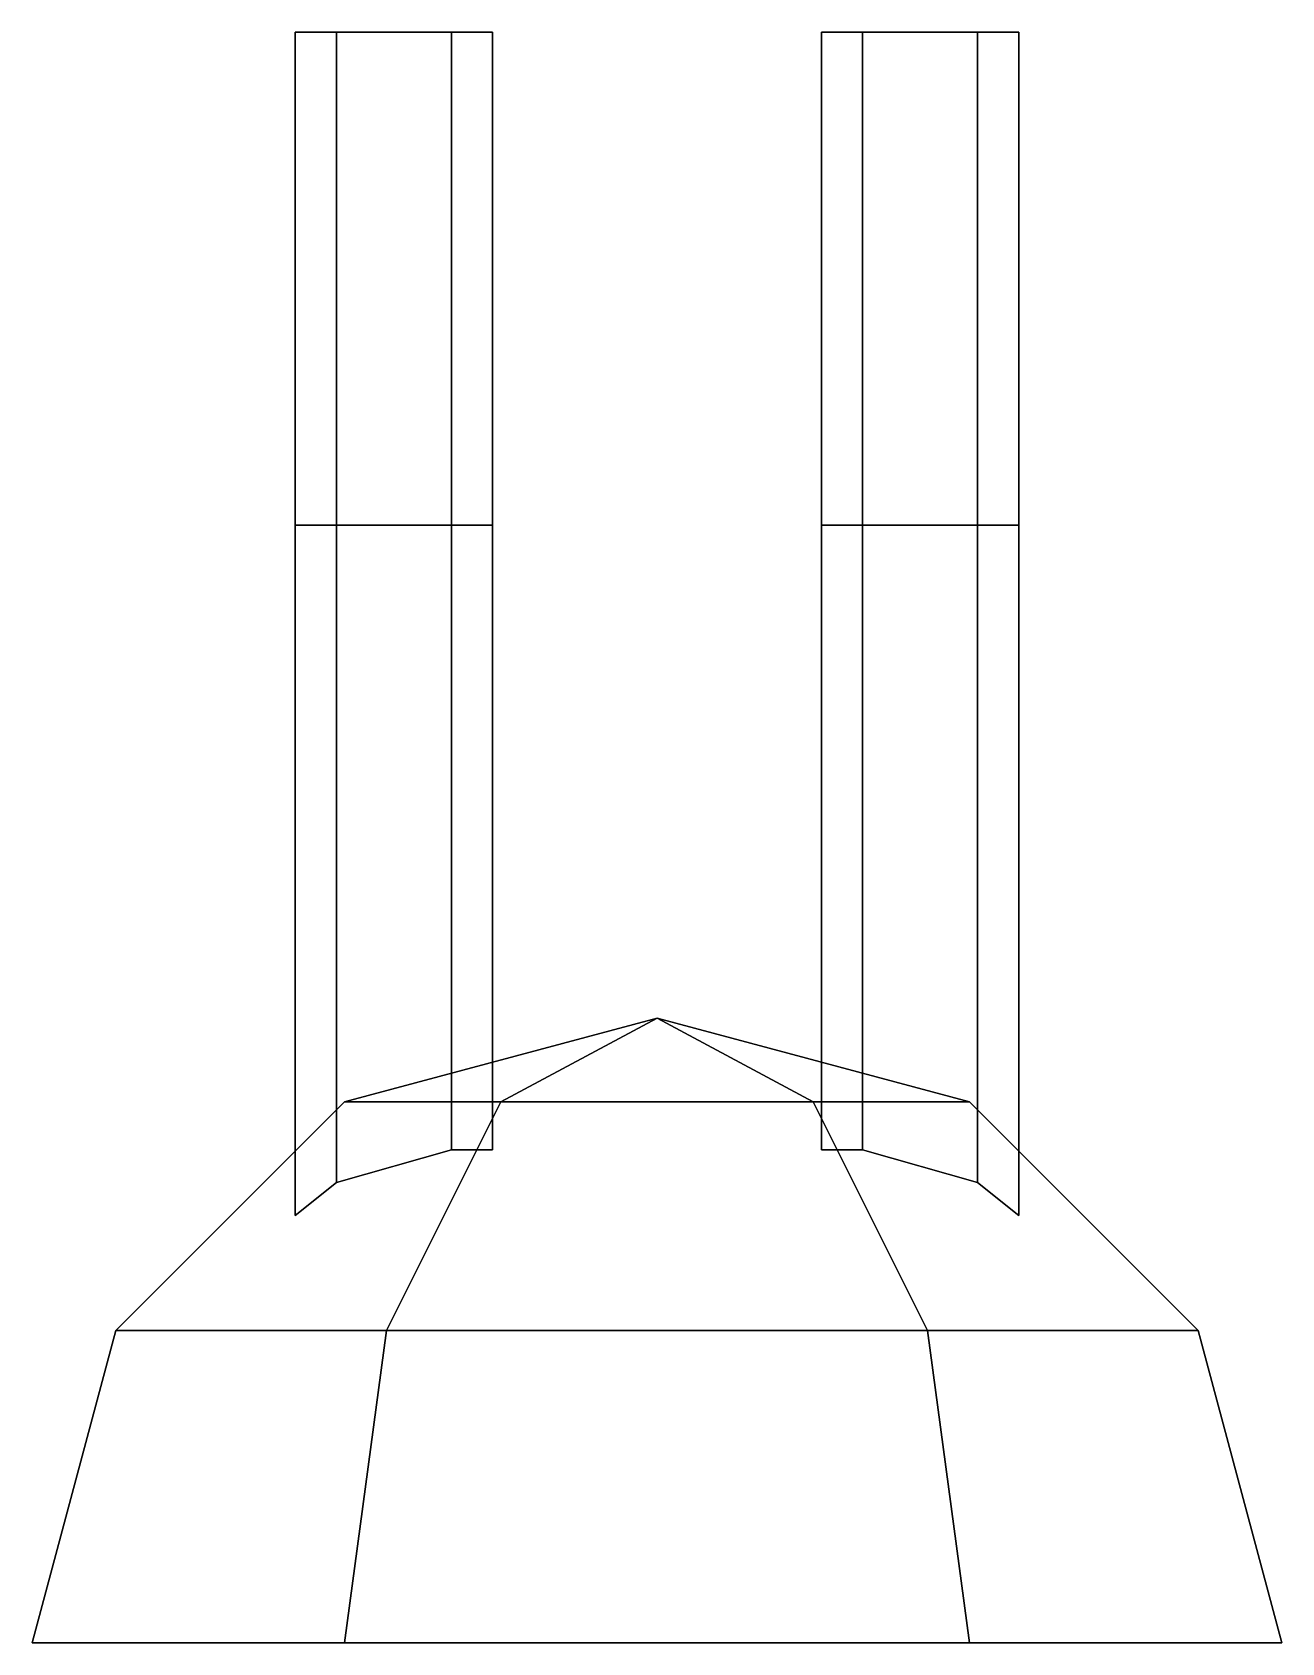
# Model space of a CAD drawing. Extents: x -0.19 to 0.19, y 0 to 0.49.
import ezdxf

# ---------------------------------------------------------------- set-up
doc = ezdxf.new("R2010")
doc.units = 0
doc.layers.add('GUN', color=1, linetype='CONTINUOUS')
doc.layers.add('SLEEVE', color=5, linetype='CONTINUOUS')

msp = doc.modelspace()

# ---------------------------------------------------------------- linework, layer by layer
at = {"layer": 'GUN'}
for points in [[(-0.0975, 0.49, 0.03031), (-0.11, 0.49), (-0.11, 0.13), (-0.0975, 0.14, 0.03031)], [(-0.11, 0.49), (-0.0975, 0.49, -0.03031), (-0.0975, 0.34, -0.03031), (-0.11, 0.34)], [(-0.0625, 0.49, 0.03031), (-0.05, 0.49), (-0.11, 0.49), (-0.0975, 0.49, 0.03031)], [(-0.05, 0.49), (-0.0625, 0.49, -0.03031), (-0.0975, 0.49, -0.03031), (-0.11, 0.49)], [(-0.0625, 0.49, 0.03031), (-0.0975, 0.49, 0.03031), (-0.0975, 0.14, 0.03031), (-0.0625, 0.15, 0.03031)], [(-0.0975, 0.49, -0.03031), (-0.0625, 0.49, -0.03031), (-0.0625, 0.34, -0.03031), (-0.0975, 0.34, -0.03031)], [(-0.05, 0.49), (-0.0625, 0.49, 0.03031), (-0.0625, 0.15, 0.03031), (-0.05, 0.15)], [(-0.0625, 0.49, -0.03031), (-0.05, 0.49), (-0.05, 0.34), (-0.0625, 0.34, -0.03031)], [(0.0625, 0.49, 0.03031), (0.05, 0.49), (0.05, 0.15), (0.0625, 0.15, 0.03031)], [(0.05, 0.49), (0.0625, 0.49, -0.03031), (0.0625, 0.34, -0.03031), (0.05, 0.34)], [(0.0975, 0.49, 0.03031), (0.11, 0.49), (0.05, 0.49), (0.0625, 0.49, 0.03031)], [(0.11, 0.49), (0.0975, 0.49, -0.03031), (0.0625, 0.49, -0.03031), (0.05, 0.49)], [(0.0975, 0.49, 0.03031), (0.0625, 0.49, 0.03031), (0.0625, 0.15, 0.03031), (0.0975, 0.14, 0.03031)], [(0.0625, 0.49, -0.03031), (0.0975, 0.49, -0.03031), (0.0975, 0.34, -0.03031), (0.0625, 0.34, -0.03031)], [(0.11, 0.49), (0.0975, 0.49, 0.03031), (0.0975, 0.14, 0.03031), (0.11, 0.13)], [(0.0975, 0.49, -0.03031), (0.11, 0.49), (0.11, 0.34), (0.0975, 0.34, -0.03031)], [(-0.11, 0.34), (-0.11, 0.34, -0.03), (-0.11, 0.13, -0.03), (-0.11, 0.13)], [(-0.11, 0.34, -0.03), (-0.0975, 0.34, -0.06031), (-0.0975, 0.14, -0.06031), (-0.11, 0.13, -0.03)], [(-0.05, 0.34), (-0.05, 0.34, -0.03), (-0.11, 0.34, -0.03), (-0.11, 0.34)], [(-0.05, 0.34, -0.03), (-0.0625, 0.34, -0.06031), (-0.0975, 0.34, -0.06031), (-0.11, 0.34, -0.03)], [(-0.0975, 0.34, -0.06031), (-0.0625, 0.34, -0.06031), (-0.0625, 0.15, -0.06031), (-0.0975, 0.14, -0.06031)], [(-0.0625, 0.34, -0.06031), (-0.05, 0.34, -0.03), (-0.05, 0.15, -0.03), (-0.0625, 0.15, -0.06031)], [(-0.05, 0.34, -0.03), (-0.05, 0.34), (-0.05, 0.15), (-0.05, 0.15, -0.03)], [(0.05, 0.34, -0.03), (0.0625, 0.34, -0.06031), (0.0625, 0.15, -0.06031), (0.05, 0.15, -0.03)], [(0.05, 0.34), (0.05, 0.34, -0.03), (0.05, 0.15, -0.03), (0.05, 0.15)], [(0.11, 0.34, -0.03), (0.0975, 0.34, -0.06031), (0.0625, 0.34, -0.06031), (0.05, 0.34, -0.03)], [(0.11, 0.34), (0.11, 0.34, -0.03), (0.05, 0.34, -0.03), (0.05, 0.34)], [(0.0625, 0.34, -0.06031), (0.0975, 0.34, -0.06031), (0.0975, 0.14, -0.06031), (0.0625, 0.15, -0.06031)], [(0.0975, 0.34, -0.06031), (0.11, 0.34, -0.03), (0.11, 0.13, -0.03), (0.0975, 0.14, -0.06031)], [(0.11, 0.34, -0.03), (0.11, 0.34), (0.11, 0.13), (0.11, 0.13, -0.03)]]:
    msp.add_3dface(points, dxfattribs=at)
at = {"layer": 'SLEEVE'}
for points in [[(0, 0.19), (-0.0475, 0.16454, -0.08227), (-0.095, 0.16454), (0, 0.19)], [(0, 0.19), (-0.095, 0.16454), (-0.0475, 0.16454, 0.08227), (0, 0.19)], [(0, 0.19), (0.0475, 0.16454, -0.08227), (-0.0475, 0.16454, -0.08227), (0, 0.19)], [(0, 0.19), (-0.0475, 0.16454, 0.08227), (0.0475, 0.16454, 0.08227), (0, 0.19)], [(0, 0.19), (0.095, 0.16454), (0.0475, 0.16454, -0.08227), (0, 0.19)], [(0, 0.19), (0.0475, 0.16454, 0.08227), (0.095, 0.16454), (0, 0.19)], [(-0.0475, 0.16454, -0.08227), (-0.08227, 0.095, -0.1425), (-0.16454, 0.095), (-0.095, 0.16454)], [(-0.095, 0.16454), (-0.16454, 0.095), (-0.08227, 0.095, 0.1425), (-0.0475, 0.16454, 0.08227)], [(0.0475, 0.16454, -0.08227), (0.08227, 0.095, -0.1425), (-0.08227, 0.095, -0.1425), (-0.0475, 0.16454, -0.08227)], [(-0.0475, 0.16454, 0.08227), (-0.08227, 0.095, 0.1425), (0.08227, 0.095, 0.1425), (0.0475, 0.16454, 0.08227)], [(0.095, 0.16454), (0.16454, 0.095), (0.08227, 0.095, -0.1425), (0.0475, 0.16454, -0.08227)], [(0.0475, 0.16454, 0.08227), (0.08227, 0.095, 0.1425), (0.16454, 0.095), (0.095, 0.16454)], [(-0.08227, 0.095, -0.1425), (-0.095, 0, -0.16454), (-0.19, 0), (-0.16454, 0.095)], [(-0.16454, 0.095), (-0.19, 0), (-0.095, 0, 0.16454), (-0.08227, 0.095, 0.1425)], [(0.08227, 0.095, -0.1425), (0.095, 0, -0.16454), (-0.095, 0, -0.16454), (-0.08227, 0.095, -0.1425)], [(-0.08227, 0.095, 0.1425), (-0.095, 0, 0.16454), (0.095, 0, 0.16454), (0.08227, 0.095, 0.1425)], [(0.16454, 0.095), (0.19, 0), (0.095, 0, -0.16454), (0.08227, 0.095, -0.1425)], [(0.08227, 0.095, 0.1425), (0.095, 0, 0.16454), (0.19, 0), (0.16454, 0.095)]]:
    msp.add_3dface(points, dxfattribs=at)

doc.saveas('drawing.dxf')
